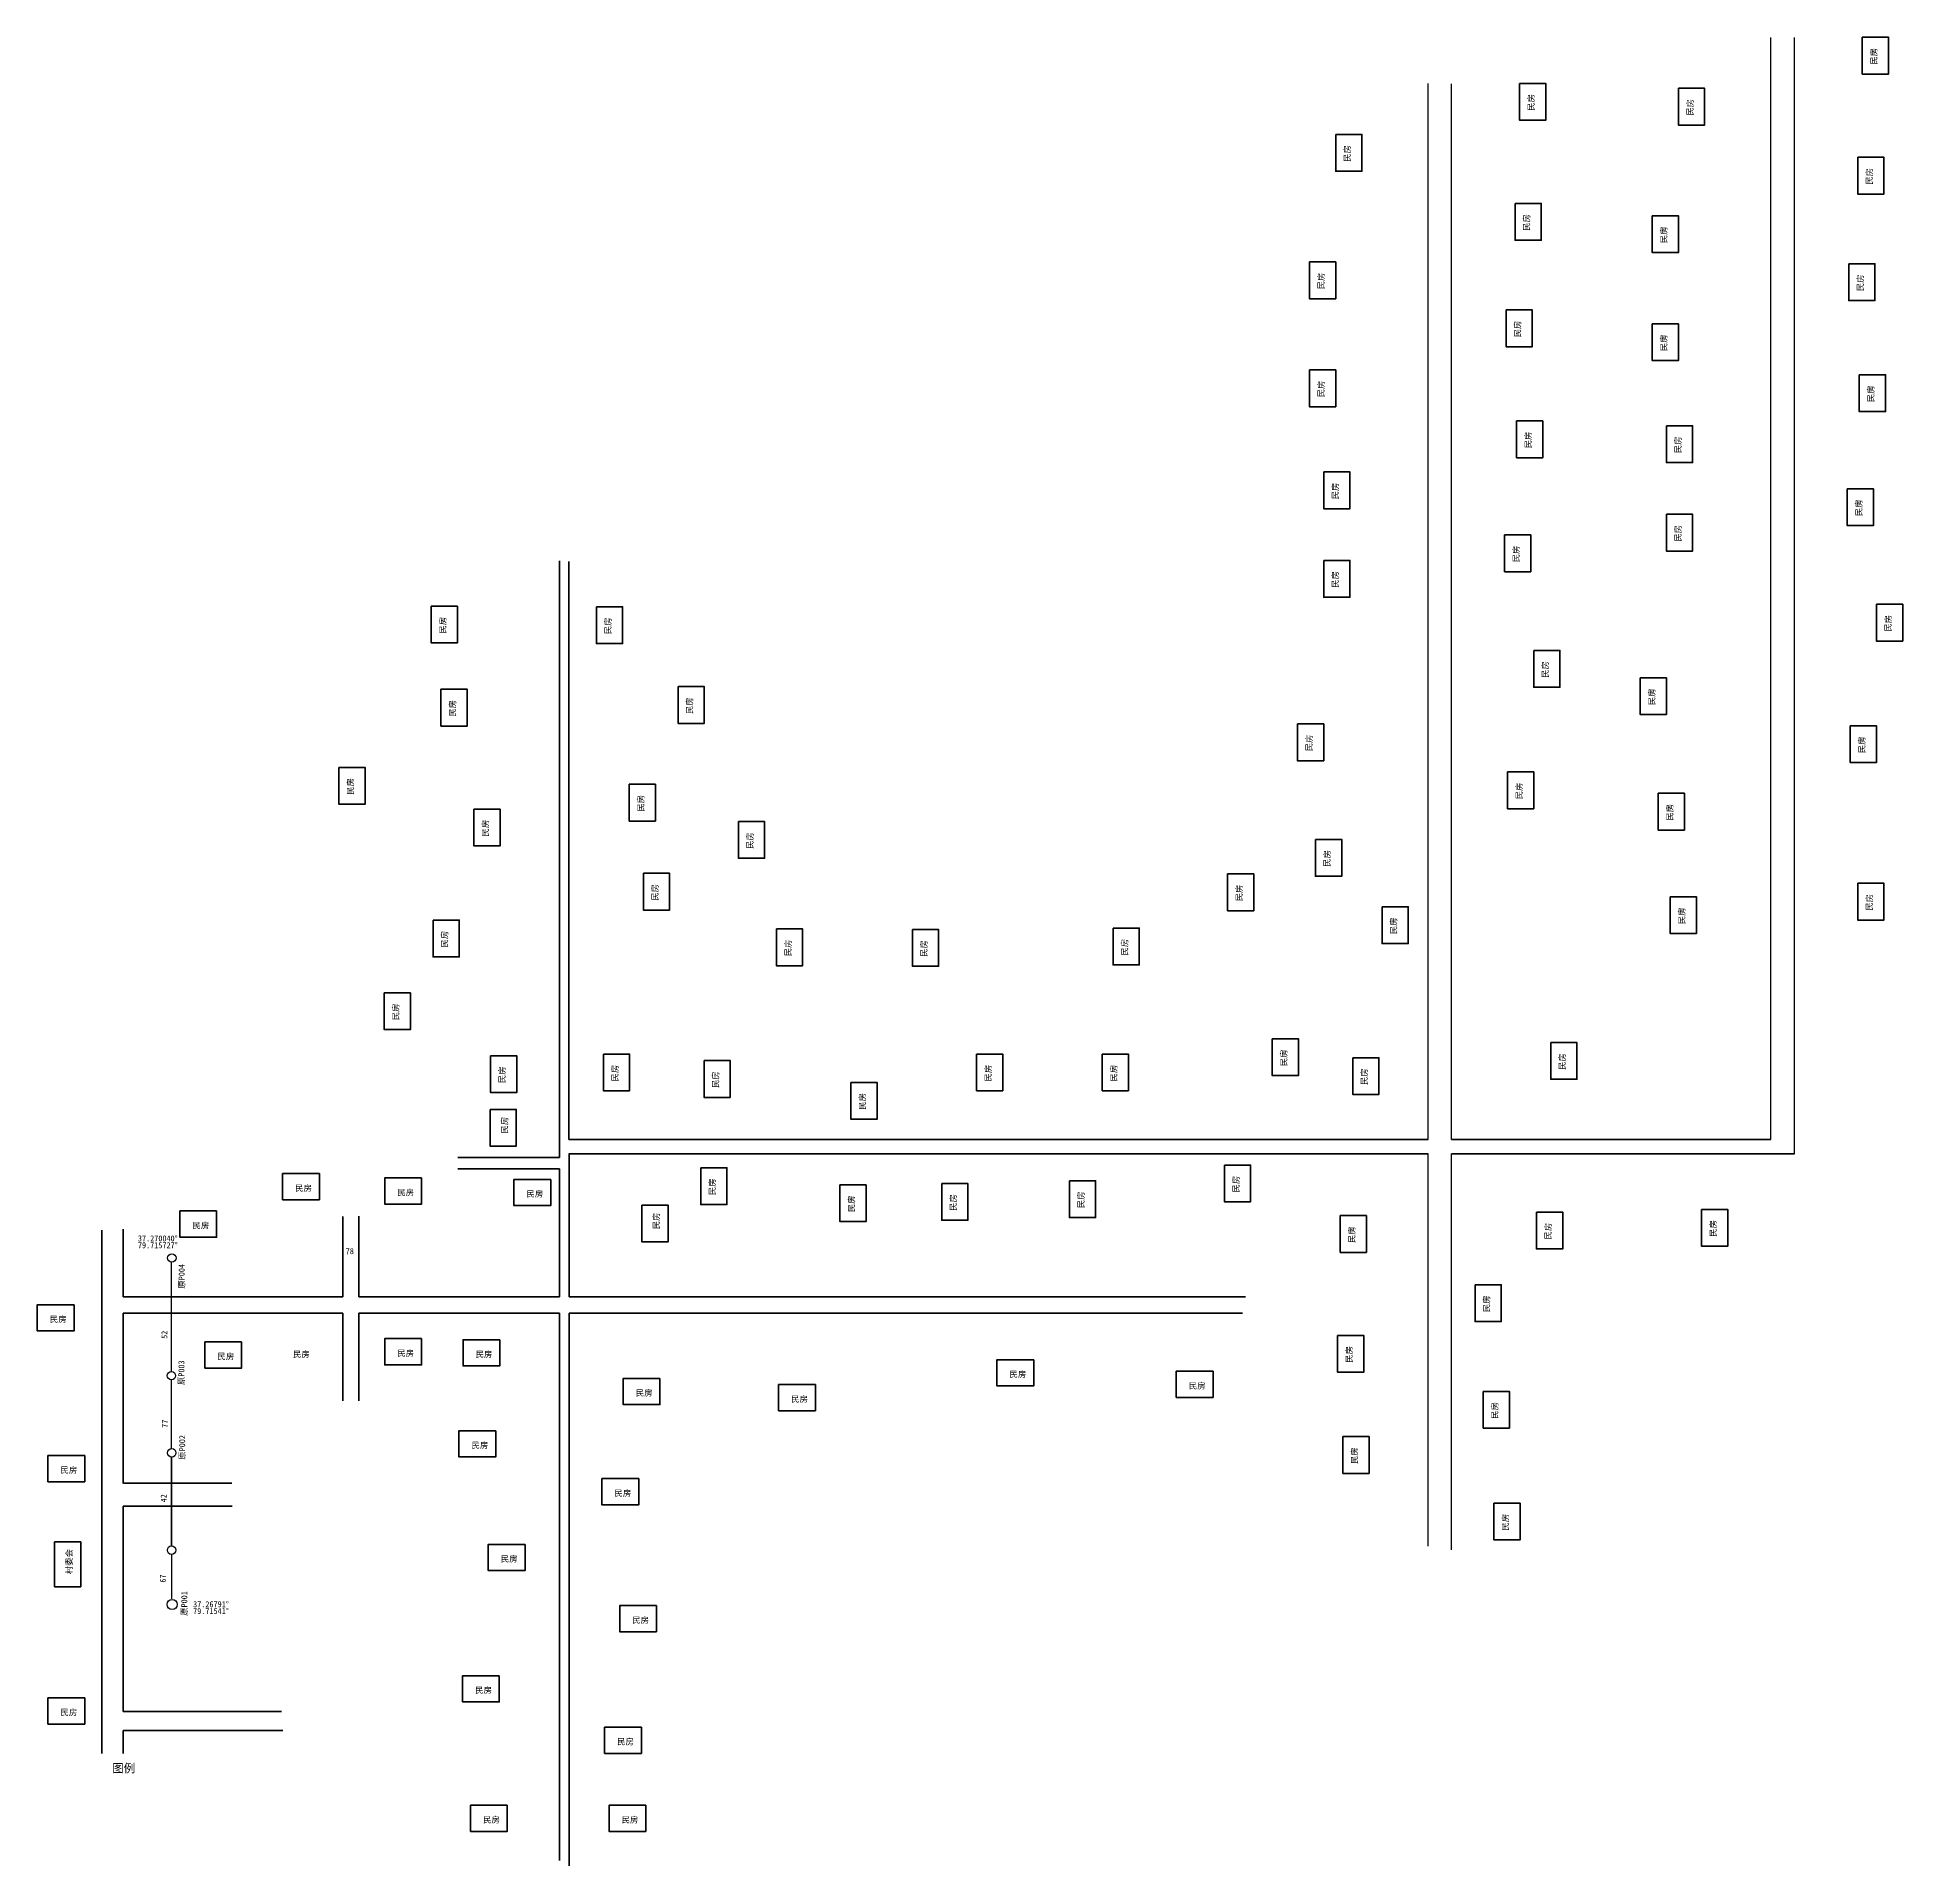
# Model space of a CAD drawing. Header units: millimetres. Extents: x -128314 to 949, y -926 to 86461.
# Drawn here: x -128314 to -127537, y 85700 to 86461 of the extents above; entities outside this region: 6.
import ezdxf
from ezdxf.enums import TextEntityAlignment as Align

# ---------------------------------------------------------------- set-up
doc = ezdxf.new("R2010")
doc.units = ezdxf.units.MM
doc.layers.add('图例', color=10, linetype='Continuous')
doc.layers.add('安全风险说明', color=10, linetype='Continuous')
doc.styles.add('TureType黑体', font='simhei.ttf', dxfattribs={"width": 0.7})
doc.styles.add('宋体', font='', dxfattribs={"width": 0.7, "height": 2.5})
doc.styles.get('宋体').set_extended_font_data('宋体')

msp = doc.modelspace()

# ---------------------------------------------------------------- linework, layer by layer
at = {"lineweight": 40}
for p, q in [((-128096.42, 86243.24), (-128096.42, 85994.72)), ((-128092.53, 86002.23), (-128092.53, 86242.87)), ((-128096.43, 85994.72), (-128138.66, 85994.72)), ((-127734.78, 86002.23), (-128092.53, 86002.23)), ((-127734.78, 85996.28), (-128092.53, 85996.28)), ((-128092.42, 85996.26), (-128092.42, 85936.72)), ((-127592.08, 86002.23), (-127724.98, 86002.23)), ((-127582.28, 85996.28), (-127724.98, 85996.28)), ((-128096.42, 85990.04), (-128138.66, 85990.04)), ((-128096.42, 85990.04), (-128096.42, 85936.72)), ((-128286.96, 85746.5), (-128286.96, 85964.52)), ((-128278.03, 85936.72), (-128278.03, 85964.94)), ((-128186.6, 85936.72), (-128186.6, 85970.21)), ((-128179.87, 85936.72), (-128179.87, 85970.32)), ((-128278.03, 85936.72), (-128221.23, 85936.72)), ((-128221.23, 85936.72), (-128186.6, 85936.72)), ((-128179.87, 85936.72), (-128096.42, 85936.72)), ((-128092.42, 85936.72), (-127810.73, 85936.72)), ((-128278.03, 85859.02), (-128278.03, 85929.9)), ((-128278.01, 85929.9), (-128221.23, 85929.9)), ((-128221.23, 85929.9), (-128186.6, 85929.9)), ((-128186.6, 85893.37), (-128186.6, 85929.9)), ((-128179.87, 85929.9), (-128096.42, 85929.9)), ((-128179.87, 85893.37), (-128179.87, 85929.9)), ((-128096.42, 85929.9), (-128096.42, 85702.04)), ((-128092.42, 85929.9), (-128092.42, 85699.83)), ((-128092.42, 85929.9), (-127812.04, 85929.9)), ((-128277.95, 85859.09), (-128232.78, 85859.09)), ((-128278.03, 85764.09), (-128278.03, 85849.61)), ((-128278.02, 85849.54), (-128232.71, 85849.54)), ((-128278.03, 85764.09), (-128212.15, 85764.09)), ((-128278.03, 85746.5), (-128278.03, 85756.12)), ((-128278.03, 85756.12), (-128211.53, 85756.12))]:
    msp.add_line(p, q, dxfattribs=at)
for points in [[(-127592.08, 86002.23), (-127592.08, 86461.15)], [(-127582.28, 85996.28), (-127582.28, 86461.12)], [(-127734.78, 86002.23), (-127734.78, 86441.93)], [(-127724.98, 86002.23), (-127724.98, 86441.9)], [(-127734.78, 85832.89), (-127734.78, 85996.28)], [(-127724.98, 85831.41), (-127724.98, 85996.28)]]:
    msp.add_lwpolyline(points)
for points in [[(-127553.99, 86461.22), (-127543.08, 86461.22), (-127543.08, 86445.91), (-127553.99, 86445.91)], [(-127696.69, 86442), (-127685.78, 86442), (-127685.78, 86426.69), (-127696.69, 86426.69)], [(-127630.53, 86439.98), (-127619.62, 86439.98), (-127619.62, 86424.67), (-127630.53, 86424.67)], [(-127773.23, 86420.76), (-127762.32, 86420.76), (-127762.32, 86405.45), (-127773.23, 86405.45)], [(-127555.86, 86411.25), (-127544.96, 86411.25), (-127544.96, 86395.94), (-127555.86, 86395.94)], [(-127698.57, 86392.03), (-127687.66, 86392.03), (-127687.66, 86376.72), (-127698.57, 86376.72)], [(-127641.44, 86386.89), (-127630.53, 86386.89), (-127630.53, 86371.58), (-127641.44, 86371.58)], [(-127784.14, 86367.67), (-127773.23, 86367.67), (-127773.23, 86352.36), (-127784.14, 86352.36)], [(-127559.61, 86366.9), (-127548.71, 86366.9), (-127548.71, 86351.59), (-127559.61, 86351.59)], [(-127702.31, 86347.68), (-127691.41, 86347.68), (-127691.41, 86332.37), (-127702.31, 86332.37)], [(-127641.44, 86341.92), (-127630.53, 86341.92), (-127630.53, 86326.61), (-127641.44, 86326.61)], [(-127784.14, 86322.7), (-127773.23, 86322.7), (-127773.23, 86307.39), (-127784.14, 86307.39)], [(-127555.24, 86320.68), (-127544.33, 86320.68), (-127544.33, 86305.37), (-127555.24, 86305.37)], [(-127697.94, 86301.46), (-127687.03, 86301.46), (-127687.03, 86286.15), (-127697.94, 86286.15)], [(-127635.53, 86299.44), (-127624.62, 86299.44), (-127624.62, 86284.13), (-127635.53, 86284.13)], [(-127778.23, 86280.22), (-127767.32, 86280.22), (-127767.32, 86264.91), (-127778.23, 86264.91)], [(-127560.24, 86273.21), (-127549.33, 86273.21), (-127549.33, 86257.9), (-127560.24, 86257.9)], [(-127635.53, 86262.59), (-127624.62, 86262.59), (-127624.62, 86247.28), (-127635.53, 86247.28)], [(-127702.94, 86253.99), (-127692.03, 86253.99), (-127692.03, 86238.68), (-127702.94, 86238.68)], [(-127778.23, 86243.37), (-127767.32, 86243.37), (-127767.32, 86228.06), (-127778.23, 86228.06)], [(-128149.78, 86224.32), (-128138.88, 86224.32), (-128138.88, 86209.02), (-128149.78, 86209.02)], [(-128081.04, 86224.07), (-128070.13, 86224.07), (-128070.13, 86208.76), (-128081.04, 86208.76)], [(-127548.08, 86225.11), (-127537.17, 86225.11), (-127537.17, 86209.8), (-127548.08, 86209.8)], [(-127690.78, 86205.89), (-127679.87, 86205.89), (-127679.87, 86190.59), (-127690.78, 86190.59)], [(-128145.72, 86189.7), (-128134.81, 86189.7), (-128134.81, 86174.39), (-128145.72, 86174.39)], [(-128047.04, 86190.81), (-128036.13, 86190.81), (-128036.13, 86175.5), (-128047.04, 86175.5)], [(-127646.43, 86194.51), (-127635.53, 86194.51), (-127635.53, 86179.2), (-127646.43, 86179.2)], [(-127789.14, 86175.29), (-127778.23, 86175.29), (-127778.23, 86159.98), (-127789.14, 86159.98)], [(-127558.99, 86174.52), (-127548.08, 86174.52), (-127548.08, 86159.21), (-127558.99, 86159.21)], [(-128188.22, 86157.17), (-128177.31, 86157.17), (-128177.31, 86141.86), (-128188.22, 86141.86)], [(-128067.36, 86150.15), (-128056.46, 86150.15), (-128056.46, 86134.84), (-128067.36, 86134.84)], [(-127701.69, 86155.3), (-127690.78, 86155.3), (-127690.78, 86139.99), (-127701.69, 86139.99)], [(-127638.94, 86146.41), (-127628.03, 86146.41), (-127628.03, 86131.1), (-127638.94, 86131.1)], [(-128132.04, 86139.8), (-128121.14, 86139.8), (-128121.14, 86124.49), (-128132.04, 86124.49)], [(-128021.9, 86134.63), (-128011, 86134.63), (-128011, 86119.32), (-128021.9, 86119.32)], [(-127781.64, 86127.19), (-127770.73, 86127.19), (-127770.73, 86111.88), (-127781.64, 86111.88)], [(-128061.45, 86113.08), (-128050.54, 86113.08), (-128050.54, 86097.77), (-128061.45, 86097.77)], [(-127818.26, 86112.82), (-127807.35, 86112.82), (-127807.35, 86097.51), (-127818.26, 86097.51)], [(-127633.94, 86103.31), (-127623.03, 86103.31), (-127623.03, 86088), (-127633.94, 86088)], [(-127555.86, 86108.93), (-127544.96, 86108.93), (-127544.96, 86093.63), (-127555.86, 86093.63)], [(-127753.95, 86099.15), (-127743.04, 86099.15), (-127743.04, 86083.84), (-127753.95, 86083.84)], [(-128149.04, 86093.6), (-128138.14, 86093.6), (-128138.14, 86078.29), (-128149.04, 86078.29)], [(-128006.06, 86089.93), (-127995.15, 86089.93), (-127995.15, 86074.62), (-128006.06, 86074.62)], [(-127949.48, 86089.67), (-127938.57, 86089.67), (-127938.57, 86074.36), (-127949.48, 86074.36)], [(-127865.89, 86090.24), (-127854.99, 86090.24), (-127854.99, 86074.93), (-127865.89, 86074.93)], [(-128169.37, 86063.29), (-128158.47, 86063.29), (-128158.47, 86047.99), (-128169.37, 86047.99)], [(-127799.65, 86044.18), (-127788.74, 86044.18), (-127788.74, 86028.88), (-127799.65, 86028.88)], [(-127683.72, 86042.6), (-127672.82, 86042.6), (-127672.82, 86027.29), (-127683.72, 86027.29)], [(-128125.11, 86037.09), (-128114.2, 86037.09), (-128114.2, 86021.79), (-128125.11, 86021.79)], [(-128078.11, 86037.82), (-128067.2, 86037.82), (-128067.2, 86022.51), (-128078.11, 86022.51)], [(-128036.19, 86035.09), (-128025.29, 86035.09), (-128025.29, 86019.78), (-128036.19, 86019.78)], [(-127922.75, 86037.82), (-127911.85, 86037.82), (-127911.85, 86022.51), (-127922.75, 86022.51)], [(-127870.44, 86037.82), (-127859.54, 86037.82), (-127859.54, 86022.51), (-127870.44, 86022.51)], [(-127766.14, 86036.31), (-127755.24, 86036.31), (-127755.24, 86021.01), (-127766.14, 86021.01)], [(-127975.07, 86025.99), (-127964.16, 86025.99), (-127964.16, 86010.68), (-127975.07, 86010.68)], [(-128125.28, 86014.78), (-128114.38, 86014.78), (-128114.38, 85999.47), (-128125.28, 85999.47)], [(-128196.36, 85988.03), (-128196.36, 85977.12), (-128211.67, 85977.12), (-128211.67, 85988.03)], [(-128037.61, 85990.45), (-128026.71, 85990.45), (-128026.71, 85975.14), (-128037.61, 85975.14)], [(-127819.55, 85991.59), (-127808.64, 85991.59), (-127808.64, 85976.28), (-127819.55, 85976.28)], [(-128153.82, 85986.22), (-128153.82, 85975.31), (-128169.13, 85975.31), (-128169.13, 85986.22)], [(-128100.06, 85985.63), (-128100.06, 85974.73), (-128115.36, 85974.73), (-128115.36, 85985.63)], [(-127979.62, 85983.34), (-127968.71, 85983.34), (-127968.71, 85968.03), (-127979.62, 85968.03)], [(-127937.25, 85983.91), (-127926.35, 85983.91), (-127926.35, 85968.6), (-127937.25, 85968.6)], [(-127884.09, 85985.05), (-127873.18, 85985.05), (-127873.18, 85969.74), (-127884.09, 85969.74)], [(-128239.12, 85972.47), (-128239.12, 85961.56), (-128254.43, 85961.56), (-128254.43, 85972.47)], [(-128062.1, 85974.91), (-128051.19, 85974.91), (-128051.19, 85959.6), (-128062.1, 85959.6)], [(-127689.64, 85972), (-127678.73, 85972), (-127678.73, 85956.7), (-127689.64, 85956.7)], [(-127620.89, 85973.11), (-127609.98, 85973.11), (-127609.98, 85957.8), (-127620.89, 85957.8)], [(-127771.32, 85970.53), (-127760.41, 85970.53), (-127760.41, 85955.22), (-127771.32, 85955.22)], [(-127715.23, 85941.73), (-127704.32, 85941.73), (-127704.32, 85926.42), (-127715.23, 85926.42)], [(-128298.48, 85933.44), (-128298.48, 85922.53), (-128313.79, 85922.53), (-128313.79, 85933.44)], [(-128228.71, 85917.94), (-128228.71, 85907.04), (-128244.02, 85907.04), (-128244.02, 85917.94)], [(-128153.82, 85919.3), (-128153.82, 85908.39), (-128169.13, 85908.39), (-128169.13, 85919.3)], [(-128121.24, 85918.85), (-128121.24, 85907.94), (-128136.54, 85907.94), (-128136.54, 85918.85)], [(-127772.43, 85920.63), (-127761.52, 85920.63), (-127761.52, 85905.32), (-127772.43, 85905.32)], [(-127898.95, 85910.52), (-127898.95, 85899.61), (-127914.25, 85899.61), (-127914.25, 85910.52)], [(-128054.55, 85902.76), (-128054.55, 85891.85), (-128069.85, 85891.85), (-128069.85, 85902.76)], [(-127824.29, 85905.72), (-127824.29, 85894.81), (-127839.6, 85894.81), (-127839.6, 85905.72)], [(-127989.87, 85900.17), (-127989.87, 85889.27), (-128005.17, 85889.27), (-128005.17, 85900.17)], [(-127711.81, 85897.35), (-127700.9, 85897.35), (-127700.9, 85882.04), (-127711.81, 85882.04)], [(-128122.92, 85880.95), (-128122.92, 85870.05), (-128138.23, 85870.05), (-128138.23, 85880.95)], [(-127770.21, 85878.5), (-127759.3, 85878.5), (-127759.3, 85863.19), (-127770.21, 85863.19)], [(-128294.04, 85870.61), (-128294.04, 85859.7), (-128309.35, 85859.7), (-128309.35, 85870.61)], [(-128063.42, 85861), (-128063.42, 85850.09), (-128078.72, 85850.09), (-128078.72, 85861)], [(-127707.38, 85850.78), (-127696.47, 85850.78), (-127696.47, 85835.47), (-127707.38, 85835.47)], [(-128306.59, 85834.69), (-128295.69, 85834.69), (-128295.69, 85815.98), (-128306.59, 85815.98)], [(-128110.72, 85833.65), (-128110.72, 85822.74), (-128126.03, 85822.74), (-128126.03, 85833.65)], [(-128056.02, 85808.14), (-128056.02, 85797.24), (-128071.33, 85797.24), (-128071.33, 85808.14)], [(-128121.44, 85778.95), (-128121.44, 85768.04), (-128136.75, 85768.04), (-128136.75, 85778.95)], [(-128294.04, 85769.71), (-128294.04, 85758.8), (-128309.35, 85758.8), (-128309.35, 85769.71)], [(-128062.31, 85757.51), (-128062.31, 85746.6), (-128077.62, 85746.6), (-128077.62, 85757.51)], [(-128118.12, 85724.98), (-128118.12, 85714.08), (-128133.42, 85714.08), (-128133.42, 85724.98)], [(-128060.46, 85724.98), (-128060.46, 85714.08), (-128075.77, 85714.08), (-128075.77, 85724.98)]]:
    msp.add_lwpolyline(points, close=True, dxfattribs=at)
at = {"color": 7, "const_width": 0.6}
for points in [[(-128257.96, 85951.1), (-128257.98, 85905.62)], [(-128258.01, 85902.13), (-128258.01, 85873.45)], [(-128257.9, 85869.96), (-128257.9, 85833.03)], [(-128257.83, 85829.3), (-128257.83, 85810.84)]]:
    msp.add_lwpolyline(points, dxfattribs=at)
at = {"color": 7}
for centre, radius in [((-128257.78, 85952.9), 1.75), ((-128257.96, 85903.88), 1.75), ((-128257.83, 85871.76), 1.75), ((-128257.88, 85831.21), 1.75), ((-128257.64, 85808.59), 2.1), ((-128257.64, 85808.59), 2.1)]:
    msp.add_circle(centre, radius, dxfattribs=at)

# ---------------------------------------------------------------- texts
at = {"color": 7, "style": 'TureType黑体'}
for s, p in [('民房', (-127547.91, 86449.79)), ('民房', (-127690.61, 86430.57)), ('民房', (-127624.45, 86428.55)), ('民房', (-127767.15, 86409.33)), ('民房', (-127549.78, 86399.82)), ('民房', (-127692.49, 86380.6)), ('民房', (-127635.36, 86375.46)), ('民房', (-127778.06, 86356.24)), ('民房', (-127553.53, 86355.47)), ('民房', (-127696.23, 86336.25)), ('民房', (-127635.36, 86330.48)), ('民房', (-127778.06, 86311.27)), ('民房', (-127549.16, 86309.25)), ('民房', (-127691.86, 86290.03)), ('民房', (-127629.45, 86288.01)), ('民房', (-127772.15, 86268.79)), ('民房', (-127554.16, 86261.78)), ('民房', (-127629.45, 86251.16)), ('民房', (-127696.86, 86242.56)), ('民房', (-127772.15, 86231.94)), ('民房', (-127542, 86213.68)), ('民房', (-128143.7, 86212.89)), ('民房', (-128074.96, 86212.64)), ('民房', (-127684.7, 86194.46)), ('民房', (-127640.35, 86183.07)), ('民房', (-128139.64, 86178.26)), ('民房', (-128040.96, 86179.37)), ('民房', (-127783.06, 86163.86)), ('民房', (-127552.91, 86163.09)), ('民房', (-128182.14, 86145.74)), ('民房', (-127695.61, 86143.87)), ('民房', (-128061.28, 86138.72)), ('民房', (-128125.96, 86128.37)), ('民房', (-127632.86, 86134.98)), ('民房', (-128015.82, 86123.19)), ('民房', (-127775.56, 86115.76)), ('民房', (-128055.37, 86101.64)), ('民房', (-127812.18, 86101.39)), ('民房', (-127549.78, 86097.5)), ('民房', (-127627.86, 86091.88)), ('民房', (-128142.96, 86082.17)), ('民房', (-127747.87, 86087.71)), ('民房', (-127999.98, 86078.5)), ('民房', (-127943.4, 86078.24)), ('民房', (-127859.81, 86078.81)), ('民房', (-128163.29, 86051.86)), ('民房', (-127793.57, 86032.75)), ('民房', (-127677.64, 86031.17)), ('民房', (-128119.03, 86025.66)), ('民房', (-128072.03, 86026.38)), ('民房', (-128030.11, 86023.65)), ('民房', (-127916.67, 86026.38)), ('民房', (-127864.36, 86026.38)), ('民房', (-127760.06, 86024.88)), ('民房', (-127968.99, 86014.56)), ('民房', (-128117.98, 86004.69)), ('民房', (-128031.53, 85979.02)), ('民房', (-127931.17, 85972.48)), ('民房', (-127878.01, 85973.62)), ('民房', (-127813.47, 85980.16)), ('民房', (-128054.8, 85964.82)), ('民房', (-127973.54, 85971.91)), ('民房', (-127765.24, 85959.09)), ('民房', (-127683.56, 85960.57)), ('民房', (-127614.81, 85961.68)), ('原P004', (-128252.46, 85940.11)), ('民房', (-127709.15, 85930.3)), ('52', (-128259.64, 85919.21)), ('原P003', (-128252.55, 85899.96)), ('民房', (-127766.35, 85909.2)), ('民房', (-127705.73, 85885.91)), ('77', (-128259.39, 85882.14)), ('原P002', (-128252.24, 85868.86)), ('民房', (-127764.13, 85867.06)), ('42', (-128259.92, 85851.15)), ('民房', (-127701.3, 85839.34)), ('村委会', (-128299.29, 85821.2)), ('67', (-128260.26, 85817.7)), ('原P001', (-128251.37, 85803.85))]:
    msp.add_text(s, height=2.5, rotation=90, dxfattribs=at).set_placement(p)
for s, p in [('民房', (-128206.45, 85980.73)), ('民房', (-128163.91, 85978.92)), ('民房', (-128110.14, 85978.33)), ('民房', (-128249.2, 85965.17)), ('78', (-128185.39, 85954.48)), ('民房', (-128308.57, 85926.14)), ('民房', (-128238.8, 85910.64)), ('民房', (-128207.35, 85911.55)), ('民房', (-128163.91, 85912)), ('民房', (-128131.32, 85911.55)), ('民房', (-127909.03, 85903.22)), ('民房', (-128064.63, 85895.46)), ('民房', (-127999.95, 85892.87)), ('民房', (-127834.37, 85898.42)), ('民房', (-128133.01, 85873.65)), ('民房', (-128304.13, 85863.31)), ('民房', (-128073.5, 85853.7)), ('民房', (-128120.81, 85826.35)), ('民房', (-128066.11, 85800.84)), ('民房', (-128131.53, 85771.65)), ('民房', (-128304.13, 85762.41)), ('民房', (-128072.39, 85750.21)), ('民房', (-128128.2, 85717.69)), ('民房', (-128070.55, 85717.69))]:
    msp.add_text(s, height=2.5, dxfattribs=at).set_placement(p)
for s, p in [('37.270040°', (-128263.62, 85961.08)), ('79.715727°', (-128263.62, 85958.24)), ('37.26791°', (-128241.49, 85808.73)), ('79.71541°', (-128241.49, 85805.89))]:
    msp.add_text(s, height=2.5, dxfattribs=at).set_placement(p, align=Align.MIDDLE)
at = {"layer": '图例', "color": 7, "style": '宋体'}
msp.add_text('图例', height=3.5, dxfattribs=at).set_placement((-128277.8, 85740.4), align=Align.MIDDLE_CENTER)
at = {"layer": '安全风险说明', "color": 7, "char_height": 2.5, "width": 83, "attachment_point": 4, "line_spacing_factor": 0.8, "style": '宋体'}
for insert in [(509, -720.5), (949, -736.5), (509, -782.5), (509, -812.5), (509, -864.5), (509, -926.5)]:
    msp.add_mtext('{\\f宋体|b0|i0;}', dxfattribs=dict(at, insert=insert))

doc.saveas('drawing.dxf')
